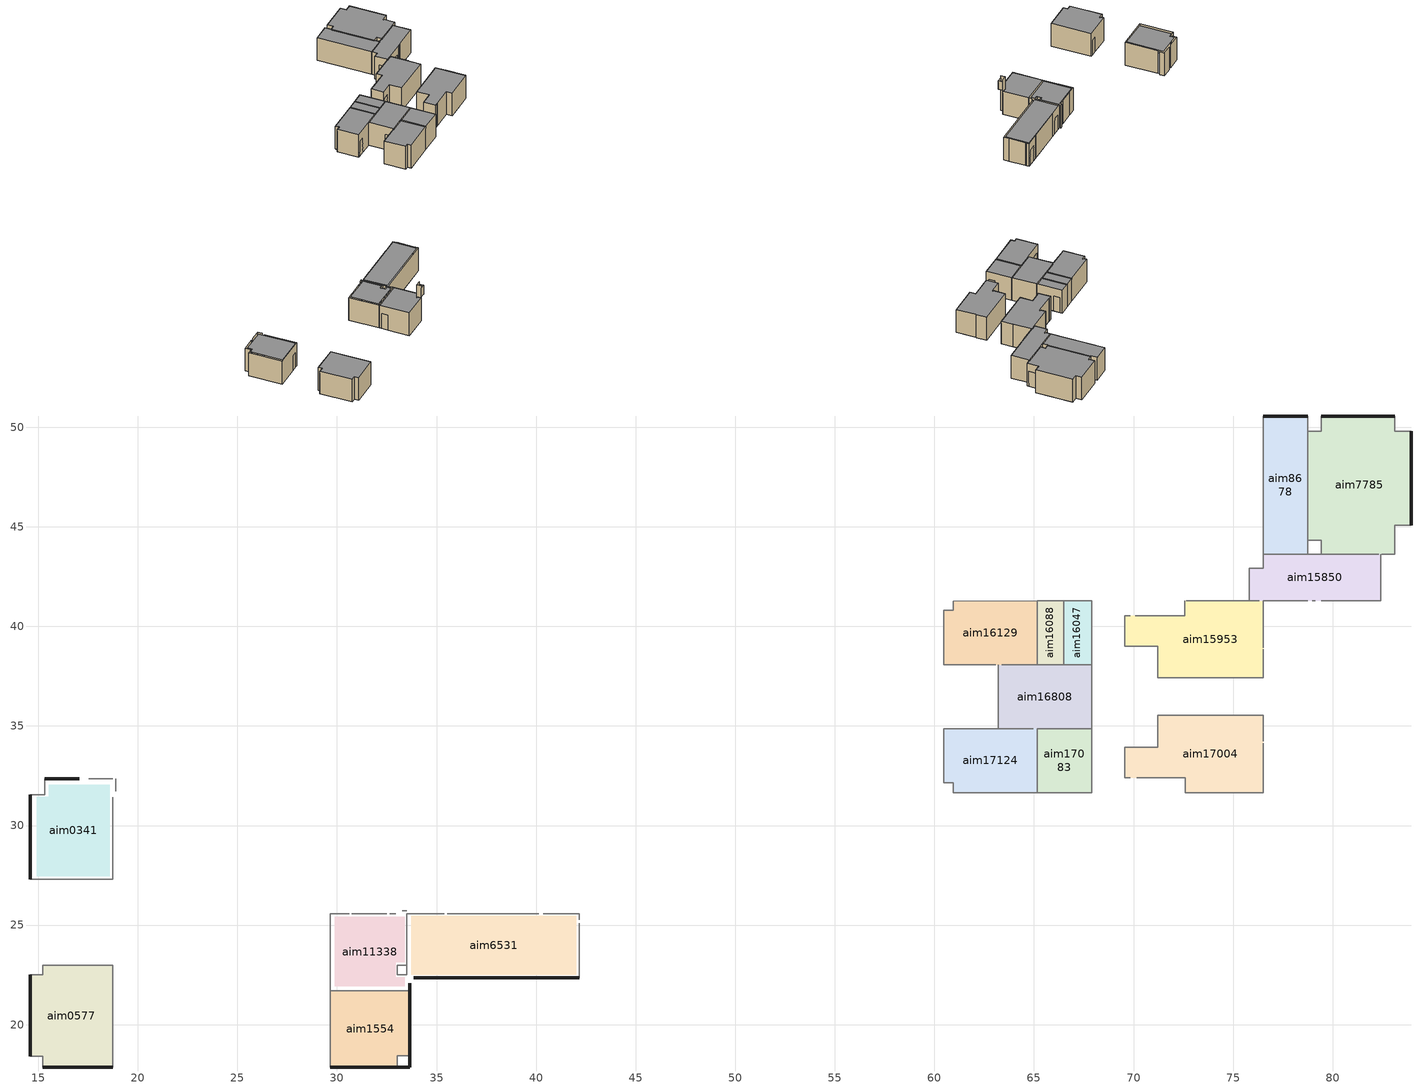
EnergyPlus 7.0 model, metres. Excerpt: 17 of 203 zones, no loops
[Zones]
aim0341
 floor to aim0657 (aim0068): 14.93,27.44 14.93,31.45 15.53,31.45 15.53,32.05 18.6,32.05 18.6,27.44 z152.55
 wall outside (aim0014): 14.6,31.55 14.6,27.3 / 17.06,32.34 15.33,32.34 z149.35:152.55
 wall to aim0301 (construction-31): 15.33,32.34 15.33,31.55 14.6,31.55 z149.35:152.55
 wall to aim0381 (construction-31): 18.74,27.3 18.74,31.42 / 18.74,32.34 17.54,32.34 / 18.89,31.73 18.89,32.34 z149.35:152.55; 17.6,27.3 18.52,27.3 z149.35:151.49; 14.6,27.3,149.35 17.6,27.3,149.35 17.6,27.3,151.49 18.52,27.3,151.49 18.52,27.3,149.35 18.74,27.3,149.35 18.74,27.3,152.55 14.6,27.3,152.55
 ceiling to aim0221 (construction-32): 18.65,27.48 18.65,32.05 15.53,32.05 15.53,31.44 14.92,31.44 14.92,27.48 z149.35
aim0577
 floor to aim0697 (aim0068): 14.6,18.42 14.6,22.51 15.22,22.51 15.22,22.99 18.74,22.99 18.74,17.87 15.22,17.87 15.22,18.42 z152.55
 wall outside (aim0014): 14.6,22.51 14.6,18.42 / 15.22,17.87 18.74,17.87 z149.35:152.55
 wall to aim0381 (construction-31): 18.52,22.99 17.6,22.99 z149.35:151.49; 18.74,17.87 18.74,22.99 z149.35:152.55; 15.22,22.99,149.35 15.22,22.99,152.55 18.74,22.99,152.55 18.74,22.99,149.35 18.52,22.99,149.35 18.52,22.99,151.49 17.6,22.99,151.49 17.6,22.99,149.35
 wall to aim0537 (construction-31): 15.22,22.99 15.22,22.51 14.6,22.51 z149.35:152.55
 wall to aim0617 (construction-31): 14.6,18.42 15.22,18.42 15.22,17.87 z149.35:152.55
 ceiling to aim0261 (construction-32): 15.22,18.42 15.22,17.87 18.74,17.87 18.74,22.99 15.22,22.99 15.22,22.51 14.6,22.51 14.6,18.42 z149.35
aim1554
 floor to aim5122 (aim0068): 29.67,17.87 29.67,21.71 33.66,21.71 33.66,18.45 33.03,18.45 33.03,17.87 z152.55
 wall outside (aim0014): 29.67,17.87 33.03,17.87 / 33.66,18.45 33.66,21.71 z149.35:152.55
 wall to aim0381 (construction-31): 29.67,21.49 29.67,20.57 z149.35:151.49; 29.67,17.87,152.55 29.67,21.71,152.55 29.67,21.71,149.35 29.67,21.49,149.35 29.67,21.49,151.49 29.67,20.57,151.49 29.67,20.57,149.35 29.67,17.87,149.35
 wall to aim11338 (construction-31): 33.66,21.71 29.67,21.71 z149.35:152.55
 wall to aim1514 (construction-31): 33.03,17.87 33.03,18.45 33.66,18.45 z149.35:152.55
 ceiling to aim1357 (construction-32): 33.03,17.87 33.03,18.45 33.66,18.45 33.66,21.71 30.31,21.71 30.31,17.87 z149.35
 ceiling to aim1397 (construction-32): 30,17.87 30,21.71 29.67,21.71 29.67,17.87 z149.35
aim5082
 wall outside (aim0014): 33.03,17.87 33.66,17.87 z152.7:153.92; 33.66,17.87 33.66,18.45 z152.69:153.91
 wall to aim5122 (construction-31): 33.66,18.45 33.03,18.45 33.03,17.87 z152.55:154.23
aim6531
 floor to aim6571 (aim0068): 33.72,22.52 33.72,25.47 42.02,25.47 42.02,22.52 z152.55
 wall outside (aim0014): 33.86,22.34 42.16,22.34 z149.35:152.55
 wall to aim11338 (construction-31): 33.51,24.36 33.51,23.45 z149.35:151.49; 33.51,22.99,149.35 33.51,22.99,152.55 33.51,25.56,152.55 33.51,25.56,149.35 33.51,24.36,149.35 33.51,24.36,151.49 33.51,23.45,151.49 33.51,23.45,149.35
 wall to aim35478 (construction-31): 33.51,22.99 33.51,22.51 z149.5:152.58
 wall to aim6491 (construction-31): 42.16,22.34 42.16,22.99 z149.35:152.58
 wall to aim6451 (construction-31): 42.16,22.99 42.16,25.1 z149.35:152.58
 wall to aim18526 (construction-31): 42.16,25.26 42.16,25.56 z149.35:152.55
 wall to aim0381 (construction-31): 40.13,25.56 35.55,25.56 z149.35:152.55; 34.8,25.56 33.88,25.56 / 41.79,25.56 40.88,25.56 z149.35:151.49; 33.51,25.56,149.35 33.51,25.56,152.55 35.39,25.56,152.55 35.39,25.56,149.35 34.8,25.56,149.35 34.8,25.56,151.49 33.88,25.56,151.49 33.88,25.56,149.35; 40.36,25.56,149.35 40.36,25.56,152.55 42.16,25.56,152.55 42.16,25.56,149.35 41.79,25.56,149.35 41.79,25.56,151.49 40.88,25.56,151.49 40.88,25.56,149.35
 ceiling to aim6134 (construction-32): 42.16,22.34 42.16,25.56 37.85,25.56 37.85,22.34 z149.35
 ceiling to aim5857 (construction-32): 37.69,22.34 37.69,25.56 33.51,25.56 33.51,22.34 z149.35
aim7785
 floor to aim8065 (aim0068): 78.75,44.32 78.75,49.79 79.43,49.79 79.43,50.56 83.12,50.56 83.12,49.79 83.94,49.79 83.94,45.09 83.12,45.09 83.12,43.63 79.43,43.63 79.43,44.32 z152.55
 wall outside (aim0014): 83.94,45.09 83.94,49.79 / 83.12,50.56 79.43,50.56 z149.35:152.55
 wall to aim7865 (construction-31): 82.47,43.63 83.12,43.63 z149.35:152.55
 wall to aim15850 (construction-31): 79.43,43.63 82.32,43.63 z149.35:152.55
 wall to aim7825 (construction-31): 83.12,43.83 83.12,44.75 z149.35:151.49; 83.12,45.09 83.94,45.09 z149.35:152.55; 83.12,43.83,149.35 83.12,43.83,151.49 83.12,44.75,151.49 83.12,44.75,149.35 83.12,45.09,149.35 83.12,45.09,152.55 83.12,43.63,152.55 83.12,43.63,149.35
 wall to aim8678 (construction-31): 78.75,47.5 78.75,46.59 z149.35:151.49; 78.75,44.32,152.55 78.75,49.79,152.55 78.75,49.79,149.35 78.75,47.5,149.35 78.75,47.5,151.49 78.75,46.59,151.49 78.75,46.59,149.35 78.75,44.32,149.35
 wall to aim8718 (construction-31): 79.43,50.56 79.43,49.79 78.75,49.79 z149.35:152.55
 wall to aim7745 (construction-31): 83.94,49.79 83.12,49.79 83.12,50.56 z149.35:152.55
 wall to aim15771 (construction-31): 78.75,44.32 79.43,44.32 79.43,43.63 z149.35:152.55
 ceiling to aim7484 (construction-32): 79.43,44.32 79.43,43.63 83.12,43.63 83.12,45.09 83.94,45.09 83.94,49.79 83.12,49.79 83.12,50.56 79.43,50.56 79.43,49.79 78.75,49.79 78.75,44.32 z149.35
aim8678
 floor to aim8832 (aim0068): 76.51,43.63 76.51,50.56 78.75,50.56 78.75,43.63 z152.55
 wall outside (aim0014): 78.75,50.56 76.51,50.56 z149.35:152.55
 wall to aim0381 (construction-31): 76.51,50.56 76.51,43.63 z149.35:152.55
 wall to aim15850 (construction-31): 77.63,43.63 78.54,43.63 z149.35:151.49; 77.63,43.63,149.35 77.63,43.63,151.49 78.54,43.63,151.49 78.54,43.63,149.35 78.75,43.63,149.35 78.75,43.63,152.55 76.51,43.63,152.55 76.51,43.63,149.35
 wall to aim15771 (construction-31): 78.75,43.63 78.75,44.32 z149.35:152.58
 wall to aim8718 (construction-31): 78.75,49.79 78.75,50.56 z149.35:152.58
 ceiling to aim7484 (construction-32): 78.75,43.63 78.75,50.56 76.51,50.56 76.51,43.63 z149.35
aim11338
 floor to aim11452 (aim0068): 29.89,21.92 29.89,25.42 33.41,25.42 33.41,23.14 32.96,23.14 32.96,22.38 33.41,22.38 33.41,21.92 z152.55
 wall outside (aim0014): 33.66,21.71 33.66,22.07 z149.35:152.55
 wall to aim0381 (construction-31): 32.51,25.56 30.75,25.56 / 30.6,25.56 29.67,25.56 29.67,21.71 / 32.96,25.56 32.66,25.56 / 33.51,25.72 33.27,25.72 z149.35:152.55
 wall to aim35478 (construction-31): 33.03,22.51 33.03,22.99 33.51,22.99 z149.35:152.55; 33.51,22.51 33.03,22.51 z149.5:152.58
 ceiling to aim5857 (construction-32): 32.97,22.53 32.97,23.14 33.43,23.14 33.43,25.43 29.85,25.43 29.85,22.53 z149.35
 ceiling to aim1357 (construction-32): 33.66,21.92 33.66,22.46 30.12,22.46 30.12,21.92 z149.35
aim15850
 floor to aim19735 (aim0068): 75.8,41.28 75.8,42.93 76.51,42.93 76.51,43.63 82.41,43.63 82.41,41.28 z152.55
 wall to aim0381 (construction-31): 76.51,43.63 76.51,42.93 75.8,42.93 z149.35:152.55; 75.8,42.42 75.8,41.51 z149.35:151.49; 75.8,41.28,152.55 75.8,42.93,152.55 75.8,42.93,149.35 75.8,42.42,149.35 75.8,42.42,151.49 75.8,41.51,151.49 75.8,41.51,149.35 75.8,41.28,149.35
 wall to aim15771 (construction-31): 79.43,43.63 78.75,43.63 z149.35:152.58
 wall to aim7945 (construction-31): 79.42,41.28 82.41,41.28 z149.35:152.55; 77.58,41.28 78.49,41.28 z149.35:151.49; 77.58,41.28,149.35 77.58,41.28,151.49 78.49,41.28,151.49 78.49,41.28,149.35 78.75,41.28,149.35 78.75,41.28,152.58 76.51,41.28,152.58 76.51,41.28,149.35
 wall to aim21903 (construction-31): 78.97,41.28 79.12,41.28 z149.35:152.55
 wall to aim15953 (construction-31): 75.8,41.28 76.31,41.28 z149.35:152.55
 wall to aim7865 (construction-31): 82.41,41.28 82.41,43.63 z149.35:152.55
 ceiling to aim7484 (construction-32): 82.41,41.28 82.41,43.63 76.51,43.63 76.51,42.93 75.8,42.93 75.8,41.28 z149.35
aim15953
 floor to aim21643 (aim0068): 69.55,39.01 69.55,40.54 72.57,40.54 72.57,41.28 76.51,41.28 76.51,37.42 71.2,37.41 71.2,39.01 z152.55
 wall to aim0381 (construction-31): 69.55,40.54 69.55,39.01 / 75.8,41.28 72.66,41.28 / 71.2,39.01 71.2,37.41 76.51,37.42 z149.35:152.55; 69.7,39.01 70.62,39.01 z149.35:151.49; 69.55,39.01,149.35 69.7,39.01,149.35 69.7,39.01,151.49 70.62,39.01,151.49 70.62,39.01,149.35 71.2,39.01,149.35 71.2,39.01,152.55 69.55,39.01,152.55
 wall to aim7985 (construction-31): 76.51,37.42 76.51,38.86 z149.35:152.55
 wall to aim7945 (construction-31): 76.51,38.92 76.51,41.28 z149.35:152.58
 wall to aim16006 (construction-31): 72.57,40.54 70.08,40.54 z149.35:152.58; 72.57,41.28 72.57,40.54 z149.35:152.55
 wall to aim21526 (construction-31): 69.84,40.54 69.55,40.54 z149.35:152.55
 ceiling to aim7484 (construction-32): 71.2,39.01 71.2,37.91 76.51,37.91 76.51,41.28 72.57,41.28 72.57,40.54 69.55,40.54 69.55,39.01 z149.35
aim16047
 floor to aim25579 (aim0068): 66.5,38.07 66.5,41.28 67.9,41.28 67.9,38.07 z152.55
 wall to aim0381 (construction-31): 67.9,41.28 66.5,41.28 z149.35:152.55; 67.9,40.15 67.9,41.06 z149.35:151.49; 67.9,38.07,149.35 67.9,40.15,149.35 67.9,40.15,151.49 67.9,41.06,151.49 67.9,41.06,149.35 67.9,41.28,149.35 67.9,41.28,152.55 67.9,38.07,152.55
 wall to aim16808 (construction-31): 66.5,38.07 67.9,38.07 z149.35:152.55
 wall to aim16088 (construction-31): 66.5,41.28 66.5,38.07 z149.35:152.55
 ceiling to aim7484 (construction-32): 67.9,38.07 67.9,41.28 66.5,41.28 66.5,38.07 z149.35
aim16088
 floor to aim25620 (aim0068): 65.16,38.07 65.16,41.28 66.5,41.28 66.5,38.07 z152.55
 wall to aim0381 (construction-31): 66.5,41.28 65.16,41.28 z149.35:152.55
 wall to aim16808 (construction-31): 65.16,38.07 66.5,38.07 z149.35:152.55
 wall to aim16129 (construction-31): 65.16,41.28 65.16,38.07 z149.35:152.55
 ceiling to aim7484 (construction-32): 66.5,38.07 66.5,41.28 65.16,41.28 65.16,38.07 z149.35
aim16129
 floor to aim25120 (aim0068): 60.46,38.07 60.46,40.8 60.94,40.8 60.94,41.27 65.16,41.28 65.16,38.07 z152.55
 wall to aim25079 (construction-31): 60.94,41.27 60.94,40.8 60.46,40.8 z149.35:152.55
 wall to aim0381 (construction-31): 60.46,40.8 60.46,38.07 / 65.16,41.28 60.94,41.27 z149.35:152.55; 60.67,38.07 61.59,38.07 z149.35:151.49; 60.67,38.07,149.35 60.67,38.07,151.49 61.59,38.07,151.49 61.59,38.07,149.35 63.09,38.07,149.35 63.09,38.07,152.55 60.46,38.07,152.55 60.46,38.07,149.35
 wall to aim16808 (construction-31): 63.39,38.07 65.16,38.07 z149.35:152.55
 ceiling to aim7484 (construction-32): 63.55,39.56 63.55,38.22 64.96,38.22 64.96,41.18 60.92,41.18 60.92,39.56 z149.35
 ceiling to aim0381 (construction-32): 60.92,38.07 60.92,40.8 60.46,40.8 60.46,38.07 z149.35
 ceiling to aim16612 (construction-32): 63.55,38.22 63.55,39.56 60.92,39.56 60.92,38.22 z149.35
aim16808
 floor to aim25988 (aim0068): 63.2,34.87 63.2,38.07 67.9,38.07 67.9,34.87 z152.55
 wall to aim0381 (construction-31): 67.9,34.87 67.9,38.07 z149.35:152.55; 63.2,35.99 63.2,35.08 z149.35:151.49; 63.2,34.87,152.55 63.2,38.07,152.55 63.2,38.07,149.35 63.2,35.99,149.35 63.2,35.99,151.49 63.2,35.08,151.49 63.2,35.08,149.35 63.2,34.87,149.35
 wall to aim17083 (construction-31): 65.16,34.87 67.9,34.87 z149.35:152.55
 wall to aim17124 (construction-31): 63.2,34.87 64.97,34.87 z149.35:152.55
 ceiling to aim0381 (construction-32): 67.9,34.87 67.9,37.82 64.36,37.82 64.36,34.87 z149.35; 64.36,34.87 64.36,36.14 63.2,36.14 63.2,34.87 z149.35
 ceiling to aim16887 (construction-32): 64.36,36.14 64.36,37.82 63.44,37.82 63.44,36.14 z149.35
aim17004
 floor to aim22809 (aim0068): 69.55,32.39 69.55,33.93 71.2,33.93 71.2,35.53 76.51,35.53 76.51,31.65 72.6,31.65 72.6,32.39 z152.55
 wall to aim17332 (construction-31): 76.51,31.65 76.51,34.14 z149.35:152.58
 wall to aim7985 (construction-31): 76.51,34.22 76.51,35.53 z149.35:152.55
 wall to aim0381 (construction-31): 72.6,31.65 76.51,31.65 / 69.55,33.93 69.55,32.39 / 76.51,35.53 71.2,35.53 71.2,33.93 z149.35:152.55; 70.73,33.93 69.82,33.93 z149.35:151.49; 69.55,33.93,149.35 69.55,33.93,152.55 71.2,33.93,152.55 71.2,33.93,149.35 70.73,33.93,149.35 70.73,33.93,151.49 69.82,33.93,151.49 69.82,33.93,149.35
 wall to aim17543 (construction-31): 70.15,32.39 72.6,32.39 72.6,31.65 z149.35:152.55
 wall to aim23002 (construction-31): 69.55,32.39 69.84,32.39 z149.35:152.55
 ceiling to aim0381 (construction-32): 76.51,33.66 76.51,35.53 74.91,35.53 74.91,33.66 z149.35; 74.78,33.8 74.78,35.32 71.43,35.32 71.43,33.8 z149.35
 ceiling to aim17373 (construction-32): 76.51,31.65 76.51,33.42 75.09,33.42 75.09,31.65 z149.35
 ceiling to aim17496 (construction-32): 72.6,32.39 72.6,31.65 74.78,31.65 74.78,33.42 69.55,33.42 69.55,32.39 z149.35
aim17083
 floor to aim25947 (aim0068): 65.16,31.65 65.16,34.87 67.9,34.87 67.9,31.65 z152.55
 wall to aim0381 (construction-31): 67.9,31.87 67.9,32.78 z149.35:151.49; 65.16,31.65 67.9,31.65 z149.35:152.55; 67.9,31.65,149.35 67.9,31.87,149.35 67.9,31.87,151.49 67.9,32.78,151.49 67.9,32.78,149.35 67.9,34.87,149.35 67.9,34.87,152.55 67.9,31.65,152.55
 wall to aim17124 (construction-31): 65.16,34.87 65.16,31.65 z149.35:152.55
 ceiling to aim0381 (construction-32): 67.9,31.65 67.9,34.87 65.16,34.87 65.16,31.65 z149.35
aim17124
 floor to aim26222 (aim0068): 60.46,32.14 60.46,34.87 65.16,34.87 65.16,31.65 60.94,31.65 60.94,32.14 z152.55
 wall to aim0381 (construction-31): 60.94,31.65 65.16,31.65 / 60.46,34.87 60.46,32.14 z149.35:152.55; 61.59,34.87 60.67,34.87 z149.35:151.49; 60.46,34.87,149.35 60.46,34.87,152.58 63.2,34.87,152.58 63.2,34.87,149.35 61.59,34.87,149.35 61.59,34.87,151.49 60.67,34.87,151.49 60.67,34.87,149.35
 wall to aim26067 (construction-31): 60.46,32.14 60.94,32.14 60.94,31.65 z149.35:152.55
 ceiling to aim0381 (construction-32): 64.96,33.66 64.96,34.87 64.36,34.87 64.36,33.66 z149.35; 60.94,32.14 60.94,31.65 65.16,31.65 65.16,33.42 64.2,33.42 64.2,34.87 60.46,34.87 60.46,32.14 z149.35
[Site:Location]
Waltham  MA United States: Latitude {deg}=42.408; Longitude {deg}=-71.2527; Time Zone {hr}=-5.93773; Elevation {m}=45
[Site:GroundTemperature:BuildingSurface]
18.89, 18.92, 19.02, 19.12, 19.21, 19.23, 19.07, 19.32, 19.09, 19.21, 19.13, 18.96
[SizingPeriod:DesignDay] Day of Month=21; Humidity Indicating Type=Wet-Bulb
Name | Maximum Dry-Bulb Temperature {C} | Wet-Bulb at Max {C} | Barometric Pressure {Pa} | Wind Speed {m/s} | Wind Direction {deg} | Month | Day Type | Daily Dry-Bulb Temperature Range {deltaC} | Barometric Pressure {Pa}}
GBS_04R20_265135 Winter | -13.7 | -13.7 | 99400 | 7.5 | 320 | 1 | WinterDesignDay
GBS_04R20_265135 Summer | 30.7 | 21.9 |  | 0 | 0 | 7 | SummerDesignDay | 8.5 | 99800
[BUILDING]
Project Name: Building Azimuth=0; Building Terrain=Suburbs; Loads Convergence Tolerance=4E-02; Temperature Convergence Tolerance=4E-01; Solar Distribution=MinimalShadowing; Max Number of Warmup Days=25; Minimum Number of Warmup Days=6
[MATERIAL]
aim0017: Rough, 0.2032, 0.53, 1280, 840, 0.9, 0.75, 0.75
mat-353: Smooth, 0.01588, 0.160266, 800.923, 837.36, 0.9, 0.75, 0.75
mat-264: Smooth, 0.10159, 1.3112, 2242.58, 837.36, 0.9, 0.75, 0.75
[MATERIAL:AirGap]
mat-464: 0.109188
[CONSTRUCTION]
aim0014: aim0017, aim0017
aim0068: aim0017
construction-31: mat-353, mat-464, mat-353
construction-32: mat-264
[ZONE]
aim0341: 0, 0, 0, 0, 1, 1, 3.28315, 54.74551, 16.6747
aim0577: 0, 0, 0, 0, 1, 1, 2.89043, 59.31324, 20.52055
aim1554: 0, 0, 0, 0, 1, 1, 3.09158, 42.53765, 13.75918
aim5082: 0, 0, 0, 0, 1, 1, 235.505, 0.21902, 0.00093
aim6531: 0, 0, 0, 0, 1, 1, 2.90967, 79.50413, 27.32415
aim7785: 0, 0, 0, 0, 1, 1, 2.90928, 96.57357, 33.19498
aim8678: 0, 0, 0, 0, 1, 1, 2.88535, 44.72085, 15.49929
aim11338: 0, 0, 0, 0, 1, 1, 3.30899, 39.58129, 11.96175
aim15850: 0, 0, 0, 0, 1, 1, 2.84264, 42.747, 15.0378
aim15953: 0, 0, 0, 0, 1, 1, 3.26836, 63.45277, 19.41426
aim16047: 0, 0, 0, 0, 1, 1, 2.68245, 12.02195, 4.4817
aim16088: 0, 0, 0, 0, 1, 1, 2.72379, 11.75805, 4.31679
aim16129: 0, 0, 0, 0, 1, 1, 3.2087, 42.53205, 13.25524
aim16808: 0, 0, 0, 0, 1, 1, 3.20184, 43.16436, 13.4811
aim17004: 0, 0, 0, 0, 1, 1, 3.60042, 63.39651, 17.60811
aim17083: 0, 0, 0, 0, 1, 1, 2.85717, 25.20022, 8.81999
aim17124: 0, 0, 0, 0, 1, 1, 3.01409, 42.82388, 14.20792
[PEOPLE]
people-aim0341: aim0341, peopleSched-19, People, 1.66747, 0.5, 0.555556, aim0341-peep-activ-level
people-aim0577: aim0577, peopleSched-19, People, 2.05206, 0.5, 0.555556, aim0577-peep-activ-level
people-aim1554: aim1554, peopleSched-19, People, 1.37592, 0.5, 0.555556, aim1554-peep-activ-level
people-aim5082: aim5082, peopleSched-19, People, 0, 0.5, 0.555556, aim5082-peep-activ-level
people-aim6531: aim6531, peopleSched-19, People, 2.73242, 0.5, 0.555556, aim6531-peep-activ-level
people-aim7785: aim7785, peopleSched-19, People, 3.3195, 0.5, 0.555556, aim7785-peep-activ-level
people-aim8678: aim8678, peopleSched-19, People, 1.54995, 0.5, 0.555556, aim8678-peep-activ-level
people-aim11338: aim11338, peopleSched-19, People, 1.19617, 0.5, 0.555556, aim11338-peep-activ-level
people-aim15850: aim15850, peopleSched-19, People, 1.50377, 0.5, 0.555556, aim15850-peep-activ-level
people-aim15953: aim15953, peopleSched-19, People, 1.94142, 0.5, 0.555556, aim15953-peep-activ-level
people-aim16047: aim16047, peopleSched-19, People, 0.448178, 0.5, 0.555556, aim16047-peep-activ-level
people-aim16088: aim16088, peopleSched-19, People, 0.431682, 0.5, 0.555556, aim16088-peep-activ-level
people-aim16129: aim16129, peopleSched-19, People, 1.32552, 0.5, 0.555556, aim16129-peep-activ-level
people-aim16808: aim16808, peopleSched-19, People, 1.34811, 0.5, 0.555556, aim16808-peep-activ-level
people-aim17004: aim17004, peopleSched-19, People, 1.76081, 0.5, 0.555556, aim17004-peep-activ-level
people-aim17083: aim17083, peopleSched-19, People, 0.882007, 0.5, 0.555556, aim17083-peep-activ-level
people-aim17124: aim17124, peopleSched-19, People, 1.42079, 0.5, 0.555556, aim17124-peep-activ-level
[LIGHTS] Schedule=LightSched-6; Design Level Calculation Method=LightingLevel; Return Air Fraction=0; Fraction Radiant=0.35; Fraction Visible=0.25; Fraction Replaceable.=0; LightEndUseKey=GeneralLights
Name | Zone | Design Level
lights-aim0341 | aim0341 | 212.436
lights-aim0577 | aim0577 | 261.432
lights-aim1554 | aim1554 | 175.292
lights-aim5082 | aim5082 | 0.0118482
lights-aim6531 | aim6531 | 348.11
lights-aim7785 | aim7785 | 422.904
lights-aim8678 | aim8678 | 197.461
lights-aim11338 | aim11338 | 152.393
lights-aim15850 | aim15850 | 191.582
lights-aim15953 | aim15953 | 247.338
lights-aim16047 | aim16047 | 57.0969
lights-aim16088 | aim16088 | 54.9959
lights-aim16129 | aim16129 | 168.872
lights-aim16808 | aim16808 | 171.749
lights-aim17004 | aim17004 | 224.327
lights-aim17083 | aim17083 | 112.367
lights-aim17124 | aim17124 | 181.009
[ElectricEquipment] Schedule=EquipSched-6; Design Level Calculation Method=EquipmentLevel; Fraction Latent=0; Fraction Radiant=0.3; Fraction Lost=0; Default end use category=0
Name | Zone | Design Level
electrical-aim0341 | aim0341 | 269.129
electrical-aim0577 | aim0577 | 331.202
electrical-aim1554 | aim1554 | 222.074
electrical-aim5082 | aim5082 | 0
electrical-aim6531 | aim6531 | 441.012
electrical-aim7785 | aim7785 | 535.767
electrical-aim8678 | aim8678 | 250.161
electrical-aim11338 | aim11338 | 193.063
electrical-aim15850 | aim15850 | 242.709
electrical-aim15953 | aim15953 | 313.346
electrical-aim16047 | aim16047 | 72.3359
electrical-aim16088 | aim16088 | 69.6735
electrical-aim16129 | aim16129 | 213.939
electrical-aim16808 | aim16808 | 217.585
electrical-aim17004 | aim17004 | 284.195
electrical-aim17083 | aim17083 | 142.356
electrical-aim17124 | aim17124 | 229.315
[Schedule:Day:Interval]
ds-202-Equip: NO, 7:00, 0.21098, 8:00, 0.3, 12:00, 0.9, 13:00, 0.8, 17:00, 0.9, 18:00, 0.5, 20:00, 0.3, 22:00, 0.2, 24:00, 0.21098
ds-200-Equip: NO, 8:00, 0.21098, 12:00, 0.3, 17:00, 0.15, 24:00, 0.21098
ds-201-Equip: NO, 24:00, 0.21098
ds-205-Occ: NO, 7:00, 0, 8:00, 0.1, 9:00, 0.2, 11:00, 0.95, 13:00, 0.45, 18:00, 0.95, 19:00, 0.3, 22:00, 0.1, 24:00, 0
ds-203-Occ: NO, 7:00, 0, 9:00, 0.1, 13:00, 0.3, 18:00, 0.1, 24:00, 0
ds-204-Occ: NO, 24:00, 0
ds-202-Light: NO, 7:00, 0.156978, 8:00, 0.3, 12:00, 0.9, 13:00, 0.8, 17:00, 0.9, 18:00, 0.5, 20:00, 0.3, 22:00, 0.2, 24:00, 0.156978
ds-200-Light: NO, 8:00, 0.156978, 12:00, 0.3, 17:00, 0.15, 24:00, 0.156978
ds-201-Light: NO, 24:00, 0.156978
[Schedule:Week:Daily]
ws-57-Equip: ds-201-Equip, ds-202-Equip, ds-202-Equip, ds-202-Equip, ds-202-Equip, ds-202-Equip, ds-200-Equip, ds-201-Equip, ds-202-Equip, ds-201-Equip, ds-201-Equip, ds-201-Equip
ws-11-Occ: ds-204-Occ, ds-205-Occ, ds-205-Occ, ds-205-Occ, ds-205-Occ, ds-205-Occ, ds-203-Occ, ds-204-Occ, ds-205-Occ, ds-204-Occ, ds-204-Occ, ds-204-Occ
ws-57-Light: ds-201-Light, ds-202-Light, ds-202-Light, ds-202-Light, ds-202-Light, ds-202-Light, ds-200-Light, ds-201-Light, ds-202-Light, ds-201-Light, ds-201-Light, ds-201-Light
[Schedule:Year]
EquipSched-6: Fraction, ws-57-Equip, 01, 01, 12, 31
peopleSched-19: Fraction, ws-11-Occ, 01, 01, 12, 31
LightSched-6: Fraction, ws-57-Light, 01, 01, 12, 31
[Schedule:Compact]
aim0341-peep-activ-level; aim0577-peep-activ-level; aim1554-peep-activ-level; aim5082-peep-activ-level; aim6531-peep-activ-level; aim7785-peep-activ-level; aim8678-peep-activ-level; aim11338-peep-activ-level; aim15850-peep-activ-level; aim15953-peep-activ-level; aim16047-peep-activ-level; aim16088-peep-activ-level; aim16129-peep-activ-level; aim16808-peep-activ-level; aim17004-peep-activ-level; aim17083-peep-activ-level; aim17124-peep-activ-level: Any Number, Through: 12/31, For: AllDays, Until: 24:00
